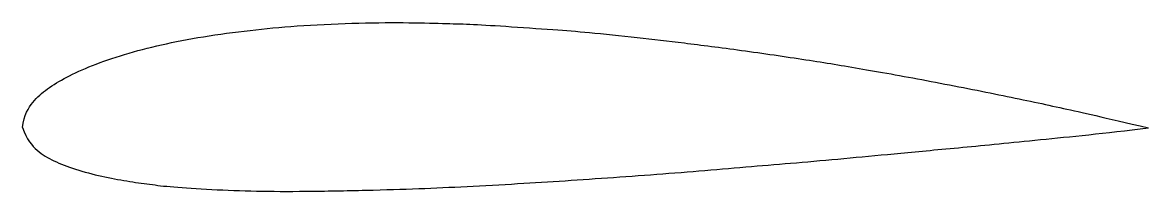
# Model space of a CAD drawing. Header units: millimetres. Extents: x 449 to 630, y 604 to 631.
import ezdxf

# ---------------------------------------------------------------- set-up
doc = ezdxf.new("R2010")
doc.units = ezdxf.units.MM
doc.layers.add('View102', color=7, linetype='CONTINUOUS')

msp = doc.modelspace()

# ---------------------------------------------------------------- linework, layer by layer
at = {"layer": 'View102'}
for points in [[(449, 614.48), (449.26, 616.53), (449.93, 617.61), (450.65, 618.49), (451.36, 619.36), (452.12, 620.04), (453.01, 620.68), (453.9, 621.33), (454.92, 621.94), (456.11, 622.56), (457.31, 623.19), (458.68, 623.81), (460.24, 624.43), (461.8, 625.05), (463.54, 625.65), (465.4, 626.21), (467.26, 626.76), (469.23, 627.28), (471.33, 627.75), (473.42, 628.22), (475.65, 628.65), (478.06, 629.04), (480.46, 629.43), (483.05, 629.78), (485.53, 630.06), (488, 630.35), (490.36, 630.58), (493.1, 630.77), (495.83, 630.95), (498.95, 631.11), (501.9, 631.2), (504.85, 631.29), (507.64, 631.31), (510.1, 631.3), (512.57, 631.28), (514.73, 631.22), (516.41, 631.17), (518.1, 631.13), (519.31, 631.11), (520.84, 631.04), (522.37, 630.97), (524.21, 630.86), (526.59, 630.71), (528.97, 630.55), (531.9, 630.35), (534.13, 630.19), (536.35, 630.03), (537.88, 629.91), (540.06, 629.71), (542.25, 629.5), (545.1, 629.21), (547.69, 628.93), (550.27, 628.65), (552.59, 628.38), (555.28, 628.04), (557.98, 627.71), (561.05, 627.31), (564.44, 626.85), (567.84, 626.38), (571.55, 625.85), (574.76, 625.36), (577.97, 624.87), (580.67, 624.42), (583.92, 623.86), (587.16, 623.3), (590.94, 622.63), (594.87, 621.88), (598.8, 621.14), (602.88, 620.34), (606.44, 619.61), (610, 618.88), (613.03, 618.23), (616.12, 617.55), (619.21, 616.88), (622.34, 616.18), (629.78, 614.41)], [(449, 614.48), (449.64, 612.51), (450.52, 611.57), (451.37, 610.85), (452.22, 610.12), (453.06, 609.61), (454.05, 609.13), (455.05, 608.65), (456.2, 608.21), (457.52, 607.79), (458.84, 607.37), (460.31, 606.98), (461.72, 606.67), (463.12, 606.36), (464.45, 606.12), (465.73, 605.91), (467.02, 605.7), (468.25, 605.53), (469.41, 605.38), (470.57, 605.22), (471.66, 605.08), (473.29, 604.95), (474.92, 604.81), (477.09, 604.67), (479.39, 604.55), (481.69, 604.43), (484.12, 604.34), (486.59, 604.29), (489.06, 604.24), (491.57, 604.23), (494.56, 604.26), (497.55, 604.28), (501.03, 604.35), (504.14, 604.43), (507.25, 604.5), (509.99, 604.59), (512.61, 604.69), (515.23, 604.79), (517.72, 604.9), (520.38, 605.04), (523.03, 605.17), (525.85, 605.32), (528.49, 605.48), (531.12, 605.63), (533.58, 605.78), (536.12, 605.95), (538.66, 606.12), (541.28, 606.3), (543.91, 606.49), (546.55, 606.68), (549.2, 606.86), (551.81, 607.06), (554.42, 607.26), (556.99, 607.46), (559.52, 607.67), (562.04, 607.89), (564.52, 608.11), (566.93, 608.31), (569.34, 608.52), (571.69, 608.71), (574.17, 608.92), (576.64, 609.13), (579.26, 609.37), (581.87, 609.61), (584.48, 609.85), (587.08, 610.11), (590.03, 610.38), (592.98, 610.66), (596.28, 610.96), (599.96, 611.31), (603.64, 611.66), (607.7, 612.06), (612.44, 612.54), (617.18, 613.01), (622.59, 613.55), (629.78, 614.41)]]:
    msp.add_open_spline(points, degree=3, knots=[0, 0, 0, 0, 0.04, 0.04, 0.04, 0.08, 0.08, 0.08, 0.12, 0.12, 0.12, 0.16, 0.16, 0.16, 0.2, 0.2, 0.2, 0.24, 0.24, 0.24, 0.28, 0.28, 0.28, 0.32, 0.32, 0.32, 0.36, 0.36, 0.36, 0.4, 0.4, 0.4, 0.44, 0.44, 0.44, 0.48, 0.48, 0.48, 0.52, 0.52, 0.52, 0.56, 0.56, 0.56, 0.6, 0.6, 0.6, 0.64, 0.64, 0.64, 0.68, 0.68, 0.68, 0.72, 0.72, 0.72, 0.76, 0.76, 0.76, 0.8, 0.8, 0.8, 0.84, 0.84, 0.84, 0.88, 0.88, 0.88, 0.92, 0.92, 0.92, 0.96, 0.96, 0.96, 1, 1, 1, 1], dxfattribs=at)

doc.saveas('drawing.dxf')
